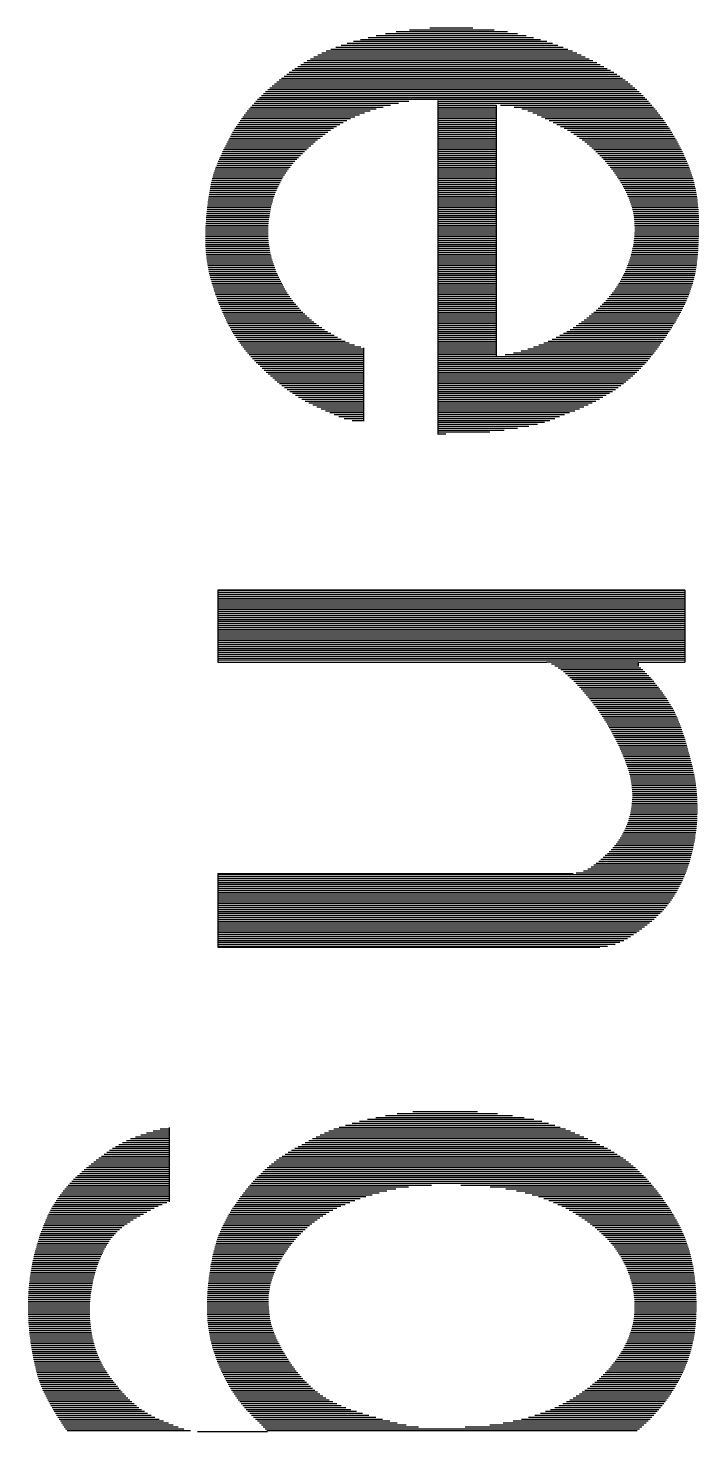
# Model space of a CAD drawing. Extents: x -2502 to 14741, y -2417 to 9756.
# Drawn here: x 8741.36 to 8764.74, y 1313.21 to 1362.21 of the extents above; entities that cross this region are included whole.
import ezdxf
from ezdxf.enums import TextEntityAlignment as Align
from ezdxf.xclip import XClip

# ---------------------------------------------------------------- set-up
doc = ezdxf.new("R2010")
doc.units = 0
doc.header["$LTSCALE"] = 60
doc.header["$MEASUREMENT"] = 0
doc.header["$XCLIPFRAME"] = 0
doc.layers.get('0').update_dxf_attribs({"linetype": 'CONTINUOUS'})
doc.layers.add('2017_67-102$0$RLA-FORMATO', color=7, linetype='CONTINUOUS')
doc.layers.add('2017_67-102$0$RLA-LOGO', color=7, linetype='CONTINUOUS')
doc.styles.add('2017_67-102$0$ROMAND', font='romand', dxfattribs={"height": 31.5})
doc.styles.add('2017_67-102$0$ROMANS', font='ROMANS.shx', dxfattribs={"height": 16.875})

# ---------------------------------------------------------------- blocks, each defined once
blk = doc.blocks.new('2017_67-102$0$viñeta-rl')
at = {"layer": '2017_67-102$0$RLA-LOGO', "color": 8, "true_color": 0x707070}
for p, q in [((-251.384, 234.871), (-251.384, 233.327)), ((-251.339, 234.875), (-251.339, 233.339)), ((-251.294, 234.879), (-251.294, 233.351)), ((-251.249, 234.882), (-251.249, 233.361)), ((-251.204, 234.885), (-251.204, 233.37)), ((-251.159, 234.887), (-251.159, 233.377)), ((-251.114, 234.889), (-251.114, 233.384)), ((-251.069, 234.89), (-251.069, 233.389)), ((-251.024, 234.891), (-251.024, 233.394)), ((-250.979, 234.892), (-250.979, 233.397)), ((-250.934, 234.892), (-250.934, 233.399)), ((-250.889, 234.892), (-250.889, 233.4)), ((-250.844, 234.892), (-250.844, 233.401)), ((-250.799, 234.891), (-250.799, 233.4)), ((-250.754, 234.89), (-250.754, 233.398)), ((-250.709, 234.889), (-250.709, 233.396)), ((-250.664, 234.887), (-250.664, 233.392)), ((-250.619, 234.886), (-250.619, 233.388)), ((-250.574, 234.884), (-250.574, 233.382)), ((-250.529, 234.882), (-250.529, 233.376)), ((-250.484, 234.88), (-250.484, 233.369)), ((-250.439, 234.877), (-250.439, 233.361)), ((-250.394, 234.875), (-250.394, 233.352)), ((-250.349, 234.872), (-250.349, 233.342)), ((-250.304, 234.869), (-250.304, 233.332)), ((-252.554, 234.552), (-252.554, 232.589)), ((-252.509, 234.572), (-252.509, 232.632)), ((-252.464, 234.592), (-252.464, 232.674)), ((-252.419, 234.611), (-252.419, 232.714)), ((-252.374, 234.63), (-252.374, 232.752)), ((-252.329, 234.648), (-252.329, 232.79)), ((-252.284, 234.665), (-252.284, 232.826)), ((-252.239, 234.682), (-252.239, 232.862)), ((-252.194, 234.698), (-252.194, 232.896)), ((-252.149, 234.713), (-252.149, 232.929)), ((-252.104, 234.728), (-252.104, 232.961)), ((-252.059, 234.742), (-252.059, 232.992)), ((-252.014, 234.755), (-252.014, 233.022)), ((-251.969, 234.767), (-251.969, 233.051)), ((-251.924, 234.779), (-251.924, 233.079)), ((-251.879, 234.79), (-251.879, 233.106)), ((-251.834, 234.801), (-251.834, 233.132)), ((-251.789, 234.81), (-251.789, 233.157)), ((-251.744, 234.819), (-251.744, 233.18)), ((-251.699, 234.828), (-251.699, 233.203)), ((-251.654, 234.836), (-251.654, 233.224)), ((-251.609, 234.843), (-251.609, 233.244)), ((-251.564, 234.85), (-251.564, 233.263)), ((-251.519, 234.856), (-251.519, 233.281)), ((-251.474, 234.862), (-251.474, 233.298)), ((-251.429, 234.867), (-251.429, 233.313)), ((-250.259, 234.865), (-250.259, 233.32)), ((-250.214, 234.861), (-250.214, 233.308)), ((-250.169, 234.857), (-250.169, 233.295)), ((-250.124, 234.852), (-250.124, 233.28)), ((-250.079, 234.847), (-250.079, 233.265)), ((-250.034, 234.841), (-250.034, 233.249)), ((-249.989, 234.835), (-249.989, 233.232)), ((-249.944, 234.828), (-249.944, 233.214)), ((-249.899, 234.821), (-249.899, 233.195)), ((-249.854, 234.813), (-249.854, 233.175)), ((-249.809, 234.804), (-249.809, 233.154)), ((-249.764, 234.795), (-249.764, 233.132)), ((-249.719, 234.785), (-249.719, 233.109)), ((-249.674, 234.774), (-249.674, 233.084)), ((-249.629, 234.762), (-249.629, 233.059)), ((-249.584, 234.75), (-249.584, 233.032)), ((-249.539, 234.737), (-249.539, 233.004)), ((-249.494, 234.722), (-249.494, 232.974)), ((-249.449, 234.708), (-249.449, 232.943)), ((-249.404, 234.692), (-249.404, 232.911)), ((-249.359, 234.676), (-249.359, 232.877)), ((-249.314, 234.659), (-249.314, 232.842)), ((-249.269, 234.641), (-249.269, 232.805)), ((-249.224, 234.622), (-249.224, 232.767)), ((-249.179, 234.603), (-249.179, 232.727)), ((-249.134, 234.583), (-249.134, 232.685)), ((-249.089, 234.562), (-249.089, 232.642)), ((-249.044, 234.541), (-249.044, 232.597)), ((-242.445, 234.568), (-242.445, 223.713)), ((-242.445, 234.568), (-240.771, 234.568)), ((-242.434, 234.568), (-242.434, 223.713)), ((-242.389, 234.568), (-242.389, 223.713)), ((-242.344, 234.568), (-242.344, 223.713)), ((-242.299, 234.568), (-242.299, 223.713)), ((-242.254, 234.568), (-242.254, 223.713)), ((-242.209, 234.568), (-242.209, 223.713)), ((-242.164, 234.568), (-242.164, 223.713)), ((-242.119, 234.568), (-242.119, 223.713)), ((-242.074, 234.568), (-242.074, 223.713)), ((-242.029, 234.568), (-242.029, 223.713)), ((-241.984, 234.568), (-241.984, 223.713)), ((-241.939, 234.568), (-241.939, 223.713)), ((-241.894, 234.568), (-241.894, 223.713)), ((-241.849, 234.568), (-241.849, 223.713)), ((-241.804, 234.568), (-241.804, 223.713)), ((-241.759, 234.568), (-241.759, 223.713)), ((-241.714, 234.568), (-241.714, 223.713)), ((-241.669, 234.568), (-241.669, 223.713)), ((-241.624, 234.568), (-241.624, 223.713)), ((-241.579, 234.568), (-241.579, 223.713)), ((-241.534, 234.568), (-241.534, 223.713)), ((-241.489, 234.568), (-241.489, 223.713)), ((-241.444, 234.568), (-241.444, 223.713)), ((-241.399, 234.568), (-241.399, 223.713)), ((-241.354, 234.568), (-241.354, 223.713)), ((-241.309, 234.568), (-241.309, 223.713)), ((-241.264, 234.568), (-241.264, 223.713)), ((-241.219, 234.568), (-241.219, 223.713)), ((-241.174, 234.568), (-241.174, 223.713)), ((-241.129, 234.568), (-241.129, 223.713)), ((-241.084, 234.568), (-241.084, 223.713)), ((-241.039, 234.568), (-241.039, 223.713)), ((-240.994, 234.568), (-240.994, 223.713)), ((-240.949, 234.568), (-240.949, 223.713)), ((-240.904, 234.568), (-240.904, 223.713)), ((-240.859, 234.568), (-240.859, 223.713)), ((-240.814, 234.568), (-240.814, 223.713)), ((-240.771, 233.486), (-240.771, 234.568)), ((-239.059, 234.541), (-239.059, 232.909)), ((-239.014, 234.555), (-239.014, 232.933)), ((-238.969, 234.569), (-238.969, 232.956)), ((-238.924, 234.582), (-238.924, 232.979)), ((-238.879, 234.596), (-238.879, 233.001)), ((-238.834, 234.609), (-238.834, 233.022)), ((-238.789, 234.621), (-238.789, 233.043)), ((-238.744, 234.634), (-238.744, 233.064)), ((-238.699, 234.646), (-238.699, 233.084)), ((-238.654, 234.659), (-238.654, 233.104)), ((-238.609, 234.671), (-238.609, 233.123)), ((-238.564, 234.683), (-238.564, 233.142)), ((-238.519, 234.695), (-238.519, 233.16)), ((-238.474, 234.707), (-238.474, 233.178)), ((-238.429, 234.718), (-238.429, 233.195)), ((-238.384, 234.729), (-238.384, 233.211)), ((-238.339, 234.74), (-238.339, 233.226)), ((-238.294, 234.751), (-238.294, 233.241)), ((-238.249, 234.761), (-238.249, 233.255)), ((-238.204, 234.77), (-238.204, 233.268)), ((-238.159, 234.78), (-238.159, 233.28)), ((-238.114, 234.788), (-238.114, 233.291)), ((-238.069, 234.796), (-238.069, 233.302)), ((-238.024, 234.804), (-238.024, 233.311)), ((-237.979, 234.811), (-237.979, 233.319)), ((-237.934, 234.817), (-237.934, 233.326)), ((-237.889, 234.823), (-237.889, 233.332)), ((-237.844, 234.829), (-237.844, 233.337)), ((-237.799, 234.834), (-237.799, 233.341)), ((-237.754, 234.838), (-237.754, 233.344)), ((-237.709, 234.842), (-237.709, 233.345)), ((-237.664, 234.846), (-237.664, 233.346)), ((-237.619, 234.849), (-237.619, 233.345)), ((-237.574, 234.852), (-237.574, 233.343)), ((-237.529, 234.854), (-237.529, 233.341)), ((-237.484, 234.855), (-237.484, 233.337)), ((-237.439, 234.856), (-237.439, 233.332)), ((-237.394, 234.857), (-237.394, 233.326)), ((-237.349, 234.857), (-237.349, 233.319)), ((-237.304, 234.857), (-237.304, 233.311)), ((-237.259, 234.856), (-237.259, 233.302)), ((-237.214, 234.855), (-237.214, 233.291)), ((-237.169, 234.853), (-237.169, 233.28)), ((-237.124, 234.851), (-237.124, 233.267)), ((-237.079, 234.848), (-237.079, 233.253)), ((-237.034, 234.845), (-237.034, 233.238)), ((-236.989, 234.842), (-236.989, 233.222)), ((-236.944, 234.837), (-236.944, 233.204)), ((-236.899, 234.833), (-236.899, 233.185)), ((-236.854, 234.828), (-236.854, 233.164)), ((-236.809, 234.822), (-236.809, 233.142)), ((-236.764, 234.816), (-236.764, 233.117)), ((-236.719, 234.809), (-236.719, 233.092)), ((-236.674, 234.802), (-236.674, 233.064)), ((-236.629, 234.795), (-236.629, 233.034)), ((-236.584, 234.787), (-236.584, 233.002)), ((-236.539, 234.778), (-236.539, 232.968)), ((-236.494, 234.769), (-236.494, 232.932)), ((-236.449, 234.76), (-236.449, 232.893)), ((-236.404, 234.75), (-236.404, 232.852)), ((-236.359, 234.739), (-236.359, 232.809)), ((-236.314, 234.728), (-236.314, 232.764)), ((-236.269, 234.716), (-236.269, 232.717)), ((-236.224, 234.704), (-236.224, 232.667)), ((-236.179, 234.691), (-236.179, 232.616)), ((-236.134, 234.678), (-236.134, 232.563)), ((-236.089, 234.664), (-236.089, 232.507)), ((-236.044, 234.65), (-236.044, 232.45)), ((-235.999, 234.635), (-235.999, 232.387)), ((-235.954, 234.619), (-235.954, 232.314)), ((-235.909, 234.602), (-235.909, 232.211)), ((-235.864, 234.585), (-235.864, 232.04)), ((-235.819, 234.567), (-235.819, 223.713)), ((-235.774, 234.549), (-235.774, 223.713)), ((-227.426, 234.544), (-227.426, 232.678)), ((-227.381, 234.563), (-227.381, 232.723)), ((-227.336, 234.581), (-227.336, 232.766)), ((-227.291, 234.598), (-227.291, 232.807)), ((-227.246, 234.614), (-227.246, 232.847)), ((-227.201, 234.629), (-227.201, 232.884)), ((-227.156, 234.644), (-227.156, 232.92)), ((-227.111, 234.658), (-227.111, 232.954)), ((-227.066, 234.671), (-227.066, 232.987)), ((-227.021, 234.684), (-227.021, 233.018)), ((-226.976, 234.696), (-226.976, 233.047)), ((-226.931, 234.707), (-226.931, 233.075)), ((-226.886, 234.718), (-226.886, 233.101)), ((-226.841, 234.728), (-226.841, 233.126)), ((-226.796, 234.738), (-226.796, 233.15)), ((-226.751, 234.747), (-226.751, 233.172)), ((-226.706, 234.755), (-226.706, 233.194)), ((-226.661, 234.763), (-226.661, 233.214)), ((-226.616, 234.77), (-226.616, 233.233)), ((-226.571, 234.777), (-226.571, 233.25)), ((-226.526, 234.784), (-226.526, 233.267)), ((-226.481, 234.79), (-226.481, 233.283)), ((-226.436, 234.795), (-226.436, 233.297)), ((-226.391, 234.801), (-226.391, 233.311)), ((-226.346, 234.805), (-226.346, 233.323)), ((-226.301, 234.81), (-226.301, 233.334)), ((-226.256, 234.814), (-226.256, 233.345)), ((-226.211, 234.817), (-226.211, 233.355)), ((-226.166, 234.821), (-226.166, 233.363)), ((-226.121, 234.824), (-226.121, 233.371)), ((-226.076, 234.826), (-226.076, 233.377)), ((-226.031, 234.828), (-226.031, 233.383)), ((-225.986, 234.83), (-225.986, 233.388)), ((-225.941, 234.832), (-225.941, 233.392)), ((-225.896, 234.833), (-225.896, 233.395)), ((-225.851, 234.834), (-225.851, 233.397)), ((-225.806, 234.834), (-225.806, 233.398)), ((-225.761, 234.834), (-225.761, 233.398)), ((-225.716, 234.834), (-225.716, 233.397)), ((-225.671, 234.833), (-225.671, 233.395)), ((-225.626, 234.832), (-225.626, 233.393)), ((-225.581, 234.83), (-225.581, 233.389)), ((-225.536, 234.828), (-225.536, 233.384)), ((-225.491, 234.825), (-225.491, 233.378)), ((-225.446, 234.822), (-225.446, 233.371)), ((-225.401, 234.819), (-225.401, 233.363)), ((-225.356, 234.815), (-225.356, 233.354)), ((-225.311, 234.81), (-225.311, 233.344)), ((-225.266, 234.805), (-225.266, 233.332)), ((-225.221, 234.8), (-225.221, 233.319)), ((-225.176, 234.794), (-225.176, 233.305)), ((-225.131, 234.787), (-225.131, 233.29)), ((-225.086, 234.78), (-225.086, 233.273)), ((-225.041, 234.772), (-225.041, 233.255)), ((-224.996, 234.763), (-224.996, 233.236)), ((-224.951, 234.754), (-224.951, 233.216)), ((-224.906, 234.745), (-224.906, 233.194)), ((-224.861, 234.734), (-224.861, 233.172)), ((-224.816, 234.723), (-224.816, 233.147)), ((-224.771, 234.712), (-224.771, 233.122)), ((-224.726, 234.699), (-224.726, 233.095)), ((-224.681, 234.686), (-224.681, 233.067)), ((-224.636, 234.672), (-224.636, 233.038)), ((-224.591, 234.658), (-224.591, 233.008)), ((-224.546, 234.642), (-224.546, 232.976)), ((-224.501, 234.626), (-224.501, 232.943)), ((-224.456, 234.61), (-224.456, 232.908)), ((-224.411, 234.592), (-224.411, 232.872)), ((-224.366, 234.574), (-224.366, 232.834)), ((-224.321, 234.555), (-224.321, 232.795)), ((-253.139, 234.234), (-253.139, 231.837)), ((-253.094, 234.262), (-253.094, 231.913)), ((-253.049, 234.289), (-253.049, 231.985)), ((-253.004, 234.316), (-253.004, 232.053)), ((-252.959, 234.342), (-252.959, 232.118)), ((-252.914, 234.368), (-252.914, 232.18)), ((-252.869, 234.393), (-252.869, 232.239)), ((-252.824, 234.417), (-252.824, 232.295)), ((-252.779, 234.441), (-252.779, 232.349)), ((-252.734, 234.464), (-252.734, 232.401)), ((-252.689, 234.487), (-252.689, 232.451)), ((-252.644, 234.509), (-252.644, 232.499)), ((-252.599, 234.531), (-252.599, 232.545)), ((-248.999, 234.519), (-248.999, 232.55)), ((-248.954, 234.496), (-248.954, 232.501)), ((-248.909, 234.472), (-248.909, 232.451)), ((-248.864, 234.448), (-248.864, 232.398)), ((-248.819, 234.423), (-248.819, 232.343)), ((-248.774, 234.398), (-248.774, 232.286)), ((-248.729, 234.372), (-248.729, 232.227)), ((-248.684, 234.345), (-248.684, 232.166)), ((-248.639, 234.318), (-248.639, 232.102)), ((-248.594, 234.29), (-248.594, 232.036)), ((-248.549, 234.261), (-248.549, 231.967)), ((-248.504, 234.232), (-248.504, 231.896)), ((-239.779, 234.232), (-239.779, 232.452)), ((-239.734, 234.258), (-239.734, 232.486)), ((-239.689, 234.283), (-239.689, 232.518)), ((-239.644, 234.306), (-239.644, 232.551)), ((-239.599, 234.329), (-239.599, 232.582)), ((-239.554, 234.35), (-239.554, 232.613)), ((-239.509, 234.371), (-239.509, 232.643)), ((-239.464, 234.391), (-239.464, 232.672)), ((-239.419, 234.41), (-239.419, 232.701)), ((-239.374, 234.429), (-239.374, 232.729)), ((-239.329, 234.446), (-239.329, 232.756)), ((-239.284, 234.463), (-239.284, 232.783)), ((-239.239, 234.48), (-239.239, 232.809)), ((-239.194, 234.496), (-239.194, 232.835)), ((-239.149, 234.511), (-239.149, 232.86)), ((-239.104, 234.526), (-239.104, 232.885)), ((-235.729, 234.529), (-235.729, 223.713)), ((-235.684, 234.509), (-235.684, 223.713)), ((-235.639, 234.488), (-235.639, 223.713)), ((-235.594, 234.466), (-235.594, 223.713)), ((-235.549, 234.444), (-235.549, 223.713)), ((-235.504, 234.42), (-235.504, 223.713)), ((-235.459, 234.395), (-235.459, 223.713)), ((-235.414, 234.37), (-235.414, 223.713)), ((-235.369, 234.343), (-235.369, 223.713)), ((-235.324, 234.315), (-235.324, 223.713)), ((-235.279, 234.285), (-235.279, 223.713)), ((-235.234, 234.255), (-235.234, 223.713)), ((-235.189, 234.223), (-235.189, 223.713)), ((-228.011, 234.236), (-228.011, 231.88)), ((-227.966, 234.264), (-227.966, 231.959)), ((-227.921, 234.291), (-227.921, 232.034)), ((-227.876, 234.318), (-227.876, 232.105)), ((-227.831, 234.344), (-227.831, 232.174)), ((-227.786, 234.369), (-227.786, 232.24)), ((-227.741, 234.393), (-227.741, 232.302)), ((-227.696, 234.417), (-227.696, 232.363)), ((-227.651, 234.44), (-227.651, 232.421)), ((-227.606, 234.463), (-227.606, 232.477)), ((-227.561, 234.484), (-227.561, 232.53)), ((-227.516, 234.505), (-227.516, 232.581)), ((-227.471, 234.525), (-227.471, 232.631)), ((-224.276, 234.535), (-224.276, 232.754)), ((-224.231, 234.515), (-224.231, 232.712)), ((-224.186, 234.493), (-224.186, 232.668)), ((-224.141, 234.471), (-224.141, 232.622)), ((-224.096, 234.449), (-224.096, 232.574)), ((-224.051, 234.425), (-224.051, 232.524)), ((-224.006, 234.401), (-224.006, 232.473)), ((-223.961, 234.375), (-223.961, 232.419)), ((-223.916, 234.349), (-223.916, 232.363)), ((-223.871, 234.322), (-223.871, 232.304)), ((-223.826, 234.295), (-223.826, 232.243)), ((-223.781, 234.266), (-223.781, 232.18)), ((-223.736, 234.236), (-223.736, 232.113)), ((-253.589, 233.913), (-253.589, 230.915)), ((-253.544, 233.949), (-253.544, 231.031)), ((-253.499, 233.984), (-253.499, 231.134)), ((-253.454, 234.018), (-253.454, 231.23)), ((-253.409, 234.051), (-253.409, 231.322)), ((-253.364, 234.083), (-253.364, 231.414)), ((-253.319, 234.114), (-253.319, 231.503)), ((-253.274, 234.145), (-253.274, 231.591)), ((-253.229, 234.175), (-253.229, 231.676)), ((-253.184, 234.205), (-253.184, 231.758)), ((-248.459, 234.203), (-248.459, 231.821)), ((-248.414, 234.173), (-248.414, 231.743)), ((-248.369, 234.143), (-248.369, 231.661)), ((-248.324, 234.112), (-248.324, 231.575)), ((-248.279, 234.081), (-248.279, 231.484)), ((-248.234, 234.05), (-248.234, 231.388)), ((-248.189, 234.018), (-248.189, 231.284)), ((-248.144, 233.986), (-248.144, 231.172)), ((-248.099, 233.953), (-248.099, 231.05)), ((-248.054, 233.919), (-248.054, 230.914)), ((-240.229, 233.915), (-240.229, 232.072)), ((-240.184, 233.95), (-240.184, 232.114)), ((-240.139, 233.985), (-240.139, 232.155)), ((-240.094, 234.019), (-240.094, 232.195)), ((-240.049, 234.052), (-240.049, 232.235)), ((-240.004, 234.085), (-240.004, 232.273)), ((-239.959, 234.116), (-239.959, 232.31)), ((-239.914, 234.147), (-239.914, 232.347)), ((-239.869, 234.176), (-239.869, 232.383)), ((-239.824, 234.204), (-239.824, 232.418)), ((-235.144, 234.189), (-235.144, 223.713)), ((-235.099, 234.154), (-235.099, 223.713)), ((-235.054, 234.117), (-235.054, 223.713)), ((-235.009, 234.078), (-235.009, 223.713)), ((-234.964, 234.037), (-234.964, 223.713)), ((-234.919, 233.994), (-234.919, 223.713)), ((-234.874, 233.948), (-234.874, 223.713)), ((-234.829, 233.901), (-234.829, 223.713)), ((-228.461, 233.919), (-228.461, 230.654)), ((-228.416, 233.954), (-228.416, 230.853)), ((-228.371, 233.988), (-228.371, 231.018)), ((-228.326, 234.022), (-228.326, 231.162)), ((-228.281, 234.054), (-228.281, 231.291)), ((-228.236, 234.086), (-228.236, 231.407)), ((-228.191, 234.117), (-228.191, 231.515)), ((-228.146, 234.148), (-228.146, 231.615)), ((-228.101, 234.178), (-228.101, 231.709)), ((-228.056, 234.207), (-228.056, 231.797)), ((-223.691, 234.206), (-223.691, 232.043)), ((-223.646, 234.174), (-223.646, 231.97)), ((-223.601, 234.142), (-223.601, 231.894)), ((-223.556, 234.108), (-223.556, 231.813)), ((-223.511, 234.074), (-223.511, 231.728)), ((-223.466, 234.038), (-223.466, 231.637)), ((-223.421, 234.002), (-223.421, 231.541)), ((-223.376, 233.964), (-223.376, 231.439)), ((-223.331, 233.925), (-223.331, 231.328)), ((-253.949, 233.593), (-253.949, 224.725)), ((-253.904, 233.637), (-253.904, 224.68)), ((-253.859, 233.68), (-253.859, 224.635)), ((-253.814, 233.722), (-253.814, 228.827)), ((-253.769, 233.762), (-253.769, 228.827)), ((-253.724, 233.801), (-253.724, 230.284)), ((-253.679, 233.84), (-253.679, 230.598)), ((-253.634, 233.877), (-253.634, 230.778)), ((-248.009, 233.885), (-248.009, 230.759)), ((-247.964, 233.85), (-247.964, 230.582)), ((-247.919, 233.814), (-247.919, 230.388)), ((-247.874, 233.778), (-247.874, 228.827)), ((-247.829, 233.741), (-247.829, 228.827)), ((-247.784, 233.703), (-247.784, 228.827)), ((-247.739, 233.664), (-247.739, 228.827)), ((-247.694, 233.624), (-247.694, 228.827)), ((-247.649, 233.582), (-247.649, 228.827)), ((-240.589, 233.59), (-240.589, 231.683)), ((-240.544, 233.638), (-240.544, 231.741)), ((-240.499, 233.683), (-240.499, 231.795)), ((-240.454, 233.725), (-240.454, 231.845)), ((-240.409, 233.765), (-240.409, 231.893)), ((-240.364, 233.804), (-240.364, 231.94)), ((-240.319, 233.842), (-240.319, 231.985)), ((-240.274, 233.879), (-240.274, 232.029)), ((-234.784, 233.851), (-234.784, 223.713)), ((-234.739, 233.799), (-234.739, 223.713)), ((-234.694, 233.744), (-234.694, 223.713)), ((-234.649, 233.688), (-234.649, 223.713)), ((-234.604, 233.629), (-234.604, 223.713)), ((-234.559, 233.568), (-234.559, 223.713)), ((-228.821, 233.604), (-228.821, 224.662)), ((-228.776, 233.648), (-228.776, 224.618)), ((-228.731, 233.69), (-228.731, 224.576)), ((-228.686, 233.731), (-228.686, 224.534)), ((-228.641, 233.771), (-228.641, 224.494)), ((-228.596, 233.809), (-228.596, 229.358)), ((-228.551, 233.847), (-228.551, 230.044)), ((-228.506, 233.884), (-228.506, 230.402)), ((-223.286, 233.884), (-223.286, 231.208)), ((-223.241, 233.843), (-223.241, 231.077)), ((-223.196, 233.8), (-223.196, 230.931)), ((-223.151, 233.756), (-223.151, 230.766)), ((-223.106, 233.71), (-223.106, 230.575)), ((-223.061, 233.663), (-223.061, 230.343)), ((-223.016, 233.614), (-223.016, 230.03)), ((-222.971, 233.564), (-222.971, 229.457)), ((-254.264, 233.238), (-254.264, 225.078)), ((-254.219, 233.295), (-254.219, 225.024)), ((-254.174, 233.349), (-254.174, 224.971)), ((-254.129, 233.402), (-254.129, 224.919)), ((-254.084, 233.452), (-254.084, 224.869)), ((-254.039, 233.501), (-254.039, 224.82)), ((-253.994, 233.548), (-253.994, 224.772)), ((-247.604, 233.54), (-247.604, 228.827)), ((-247.559, 233.496), (-247.559, 228.827)), ((-247.514, 233.45), (-247.514, 228.827)), ((-247.469, 233.403), (-247.469, 228.827)), ((-247.424, 233.354), (-247.424, 228.827)), ((-247.379, 233.304), (-247.379, 228.827)), ((-247.334, 233.251), (-247.334, 228.827)), ((-240.676, 233.486), (-240.771, 233.486)), ((-240.769, 233.486), (-240.769, 231.352)), ((-240.724, 233.486), (-240.724, 231.462)), ((-240.679, 233.486), (-240.679, 231.547)), ((-240.634, 233.539), (-240.634, 231.619)), ((-234.514, 233.505), (-234.514, 223.713)), ((-234.469, 233.441), (-234.469, 223.713)), ((-234.424, 233.374), (-234.424, 223.713)), ((-234.379, 233.305), (-234.379, 223.713)), ((-229.136, 233.252), (-229.136, 225.017)), ((-229.091, 233.309), (-229.091, 224.96)), ((-229.046, 233.363), (-229.046, 224.906)), ((-229.001, 233.415), (-229.001, 224.853)), ((-228.956, 233.465), (-228.956, 224.803)), ((-228.911, 233.513), (-228.911, 224.755)), ((-228.866, 233.559), (-228.866, 224.708)), ((-222.926, 233.513), (-222.926, 224.808)), ((-222.881, 233.459), (-222.881, 224.845)), ((-254.489, 232.912), (-254.489, 225.371)), ((-254.444, 232.983), (-254.444, 225.31)), ((-254.399, 233.051), (-254.399, 225.25)), ((-254.354, 233.116), (-254.354, 225.191)), ((-254.309, 233.178), (-254.309, 225.134)), ((-247.289, 233.195), (-247.289, 228.827)), ((-247.244, 233.138), (-247.244, 228.827)), ((-247.199, 233.078), (-247.199, 228.827)), ((-247.154, 233.016), (-247.154, 228.827)), ((-247.109, 232.951), (-247.109, 228.827)), ((-234.334, 233.231), (-234.334, 223.713)), ((-234.289, 233.15), (-234.289, 223.713)), ((-234.244, 233.058), (-234.244, 223.713)), ((-234.199, 232.944), (-234.199, 223.713)), ((-229.361, 232.921), (-229.361, 225.345)), ((-229.316, 232.994), (-229.316, 225.272)), ((-229.271, 233.064), (-229.271, 225.204)), ((-229.226, 233.13), (-229.226, 225.138)), ((-229.181, 233.192), (-229.181, 225.076)), ((-254.669, 232.6), (-254.669, 225.636)), ((-254.624, 232.682), (-254.624, 225.566)), ((-254.579, 232.762), (-254.579, 225.499)), ((-254.534, 232.838), (-254.534, 225.434)), ((-247.064, 232.883), (-247.064, 228.827)), ((-247.019, 232.813), (-247.019, 228.827)), ((-246.974, 232.739), (-246.974, 228.827)), ((-246.929, 232.662), (-246.929, 228.827)), ((-246.884, 232.582), (-246.884, 228.827)), ((-234.154, 232.769), (-234.154, 223.713)), ((-234.14, 223.713), (-234.14, 232.592)), ((-229.541, 232.592), (-229.541, 225.659)), ((-229.496, 232.68), (-229.496, 225.577)), ((-229.451, 232.764), (-229.451, 225.497)), ((-229.406, 232.844), (-229.406, 225.42)), ((-254.804, 232.341), (-254.804, 225.862)), ((-254.759, 232.43), (-254.759, 225.783)), ((-254.714, 232.517), (-254.714, 225.708)), ((-246.839, 232.498), (-246.839, 228.827)), ((-246.794, 232.41), (-246.794, 228.827)), ((-246.749, 232.318), (-246.749, 228.827)), ((-229.676, 232.314), (-229.676, 225.91)), ((-229.631, 232.409), (-229.631, 225.825)), ((-229.586, 232.502), (-229.586, 225.741)), ((-254.984, 231.955), (-254.984, 226.227)), ((-254.939, 232.057), (-254.939, 226.126)), ((-254.894, 232.155), (-254.894, 226.033)), ((-254.849, 232.25), (-254.849, 225.945)), ((-246.704, 232.22), (-246.704, 228.827)), ((-246.659, 232.116), (-246.659, 228.827)), ((-246.614, 232.005), (-246.614, 228.827)), ((-235.849, 223.713), (-235.849, 231.971)), ((-229.811, 232.012), (-229.811, 226.187)), ((-229.766, 232.116), (-229.766, 226.09)), ((-229.721, 232.216), (-229.721, 225.998)), ((-255.119, 231.616), (-255.119, 226.577)), ((-255.074, 231.735), (-255.074, 226.451)), ((-255.029, 231.848), (-255.029, 226.335)), ((-246.569, 231.888), (-246.569, 228.827)), ((-246.524, 231.769), (-246.524, 228.827)), ((-246.479, 231.653), (-246.479, 228.827)), ((-229.946, 231.67), (-229.946, 226.534)), ((-229.901, 231.791), (-229.901, 226.406)), ((-229.856, 231.904), (-229.856, 226.291)), ((-255.209, 231.354), (-255.209, 226.862)), ((-255.164, 231.49), (-255.164, 226.714)), ((-246.434, 231.542), (-246.434, 228.827)), ((-246.389, 231.428), (-246.389, 228.827)), ((-246.344, 231.301), (-246.344, 228.827)), ((-240.771, 223.713), (-240.771, 231.346)), ((-230.036, 231.399), (-230.036, 226.833)), ((-229.991, 231.541), (-229.991, 226.676)), ((-255.299, 231.049), (-255.299, 227.201)), ((-255.254, 231.208), (-255.254, 227.024)), ((-246.299, 231.143), (-246.299, 228.827)), ((-230.126, 231.054), (-230.126, 227.186)), ((-230.081, 231.24), (-230.081, 227.003)), ((-255.389, 230.678), (-255.389, 227.609)), ((-255.344, 230.875), (-255.344, 227.394)), ((-246.254, 230.94), (-246.254, 228.827)), ((-246.209, 230.672), (-246.209, 228.827)), ((-230.171, 230.832), (-230.171, 227.385)), ((-255.434, 230.442), (-255.434, 227.856)), ((-246.164, 230.362), (-246.164, 228.827)), ((-230.216, 230.557), (-230.216, 227.609)), ((-255.479, 230.134), (-255.479, 228.163)), ((-253.728, 230.179), (-247.883, 230.179)), ((-253.724, 230.179), (-253.724, 228.827)), ((-253.679, 230.179), (-253.679, 228.827)), ((-253.634, 230.179), (-253.634, 228.827)), ((-253.589, 230.179), (-253.589, 228.827)), ((-253.544, 230.179), (-253.544, 228.827)), ((-253.499, 230.179), (-253.499, 228.827)), ((-253.454, 230.179), (-253.454, 228.827)), ((-253.409, 230.179), (-253.409, 228.827)), ((-253.364, 230.179), (-253.364, 228.827)), ((-253.319, 230.179), (-253.319, 228.827)), ((-253.274, 230.179), (-253.274, 228.827)), ((-253.229, 230.179), (-253.229, 228.827)), ((-253.184, 230.179), (-253.184, 228.827)), ((-253.139, 230.179), (-253.139, 228.827)), ((-253.094, 230.179), (-253.094, 228.827)), ((-253.049, 230.179), (-253.049, 228.827)), ((-253.004, 230.179), (-253.004, 228.827)), ((-252.959, 230.179), (-252.959, 228.827)), ((-252.914, 230.179), (-252.914, 228.827)), ((-252.869, 230.179), (-252.869, 228.827)), ((-252.824, 230.179), (-252.824, 228.827)), ((-252.779, 230.179), (-252.779, 228.827)), ((-252.734, 230.179), (-252.734, 228.827)), ((-252.689, 230.179), (-252.689, 228.827)), ((-252.644, 230.179), (-252.644, 228.827)), ((-252.599, 230.179), (-252.599, 228.827)), ((-252.554, 230.179), (-252.554, 228.827)), ((-252.509, 230.179), (-252.509, 228.827)), ((-252.464, 230.179), (-252.464, 228.827)), ((-252.419, 230.179), (-252.419, 228.827)), ((-252.374, 230.179), (-252.374, 228.827)), ((-252.329, 230.179), (-252.329, 228.827)), ((-252.284, 230.179), (-252.284, 228.827)), ((-252.239, 230.179), (-252.239, 228.827)), ((-252.194, 230.179), (-252.194, 228.827)), ((-252.149, 230.179), (-252.149, 228.827)), ((-252.104, 230.179), (-252.104, 228.827)), ((-252.059, 230.179), (-252.059, 228.827)), ((-252.014, 230.179), (-252.014, 228.827)), ((-251.969, 230.179), (-251.969, 228.827)), ((-251.924, 230.179), (-251.924, 228.827)), ((-251.879, 230.179), (-251.879, 228.827)), ((-251.834, 230.179), (-251.834, 228.827)), ((-251.789, 230.179), (-251.789, 228.827)), ((-251.744, 230.179), (-251.744, 228.827)), ((-251.699, 230.179), (-251.699, 228.827)), ((-251.654, 230.179), (-251.654, 228.827)), ((-251.609, 230.179), (-251.609, 228.827)), ((-251.564, 230.179), (-251.564, 228.827)), ((-251.519, 230.179), (-251.519, 228.827)), ((-251.474, 230.179), (-251.474, 228.827)), ((-251.429, 230.179), (-251.429, 228.827)), ((-251.384, 230.179), (-251.384, 228.827)), ((-251.339, 230.179), (-251.339, 228.827)), ((-251.294, 230.179), (-251.294, 228.827)), ((-251.249, 230.179), (-251.249, 228.827)), ((-251.204, 230.179), (-251.204, 228.827)), ((-251.159, 230.179), (-251.159, 228.827)), ((-251.114, 230.179), (-251.114, 228.827)), ((-251.069, 230.179), (-251.069, 228.827)), ((-251.024, 230.179), (-251.024, 228.827)), ((-250.979, 230.179), (-250.979, 228.827)), ((-250.934, 230.179), (-250.934, 228.827)), ((-250.889, 230.179), (-250.889, 228.827)), ((-250.844, 230.179), (-250.844, 228.827)), ((-250.799, 230.179), (-250.799, 228.827)), ((-250.754, 230.179), (-250.754, 228.827)), ((-250.709, 230.179), (-250.709, 228.827)), ((-250.664, 230.179), (-250.664, 228.827)), ((-250.619, 230.179), (-250.619, 228.827)), ((-250.574, 230.179), (-250.574, 228.827)), ((-250.529, 230.179), (-250.529, 228.827)), ((-250.484, 230.179), (-250.484, 228.827)), ((-250.439, 230.179), (-250.439, 228.827)), ((-250.394, 230.179), (-250.394, 228.827)), ((-250.349, 230.179), (-250.349, 228.827)), ((-250.304, 230.179), (-250.304, 228.827)), ((-250.259, 230.179), (-250.259, 228.827)), ((-250.214, 230.179), (-250.214, 228.827)), ((-250.169, 230.179), (-250.169, 228.827)), ((-250.124, 230.179), (-250.124, 228.827)), ((-250.079, 230.179), (-250.079, 228.827)), ((-250.034, 230.179), (-250.034, 228.827)), ((-249.989, 230.179), (-249.989, 228.827)), ((-249.944, 230.179), (-249.944, 228.827)), ((-249.899, 230.179), (-249.899, 228.827)), ((-249.854, 230.179), (-249.854, 228.827)), ((-249.809, 230.179), (-249.809, 228.827)), ((-249.764, 230.179), (-249.764, 228.827)), ((-249.719, 230.179), (-249.719, 228.827)), ((-249.674, 230.179), (-249.674, 228.827)), ((-249.629, 230.179), (-249.629, 228.827)), ((-249.584, 230.179), (-249.584, 228.827)), ((-249.539, 230.179), (-249.539, 228.827)), ((-249.494, 230.179), (-249.494, 228.827)), ((-249.449, 230.179), (-249.449, 228.827)), ((-249.404, 230.179), (-249.404, 228.827)), ((-249.359, 230.179), (-249.359, 228.827)), ((-249.314, 230.179), (-249.314, 228.827)), ((-249.269, 230.179), (-249.269, 228.827)), ((-249.224, 230.179), (-249.224, 228.827)), ((-249.179, 230.179), (-249.179, 228.827)), ((-249.134, 230.179), (-249.134, 228.827)), ((-249.089, 230.179), (-249.089, 228.827)), ((-249.044, 230.179), (-249.044, 228.827)), ((-248.999, 230.179), (-248.999, 228.827)), ((-248.954, 230.179), (-248.954, 228.827)), ((-248.909, 230.179), (-248.909, 228.827)), ((-248.864, 230.179), (-248.864, 228.827)), ((-248.819, 230.179), (-248.819, 228.827)), ((-248.774, 230.179), (-248.774, 228.827)), ((-248.729, 230.179), (-248.729, 228.827)), ((-248.684, 230.179), (-248.684, 228.827)), ((-248.639, 230.179), (-248.639, 228.827)), ((-248.594, 230.179), (-248.594, 228.827)), ((-248.549, 230.179), (-248.549, 228.827)), ((-248.504, 230.179), (-248.504, 228.827)), ((-248.459, 230.179), (-248.459, 228.827)), ((-248.414, 230.179), (-248.414, 228.827)), ((-248.369, 230.179), (-248.369, 228.827)), ((-248.324, 230.179), (-248.324, 228.827)), ((-248.279, 230.179), (-248.279, 228.827)), ((-248.234, 230.179), (-248.234, 228.827)), ((-248.189, 230.179), (-248.189, 228.827)), ((-248.144, 230.179), (-248.144, 228.827)), ((-248.099, 230.179), (-248.099, 228.827)), ((-248.054, 230.179), (-248.054, 228.827)), ((-248.009, 230.179), (-248.009, 228.827)), ((-247.964, 230.179), (-247.964, 228.827)), ((-247.919, 230.179), (-247.919, 228.827)), ((-246.119, 230.029), (-246.119, 228.827)), ((-230.261, 230.207), (-230.261, 227.876)), ((-230.306, 229.745), (-230.306, 228.246)), ((-255.524, 229.634), (-255.524, 228.637)), ((-246.074, 229.01), (-246.074, 228.827)), ((-253.838, 228.827), (-246.067, 228.827)), ((-228.596, 228.676), (-228.596, 224.455)), ((-222.971, 228.378), (-222.971, 224.767)), ((-253.814, 228.147), (-253.814, 224.593)), ((-228.551, 228.138), (-228.551, 224.417)), ((-223.016, 228.085), (-223.016, 224.724)), ((-253.769, 227.913), (-253.769, 224.551)), ((-253.724, 227.725), (-253.724, 224.51)), ((-228.506, 227.851), (-228.506, 224.379)), ((-223.106, 227.706), (-223.106, 224.632)), ((-223.061, 227.882), (-223.061, 224.679)), ((-253.679, 227.551), (-253.679, 224.471)), ((-253.634, 227.391), (-253.634, 224.432)), ((-228.461, 227.637), (-228.461, 224.343)), ((-228.416, 227.457), (-228.416, 224.307)), ((-223.196, 227.379), (-223.196, 224.539)), ((-223.151, 227.541), (-223.151, 224.585)), ((-253.589, 227.247), (-253.589, 224.395)), ((-253.544, 227.117), (-253.544, 224.359)), ((-248.099, 227.036), (-248.099, 224.288)), ((-248.087, 227.093), (-246.375, 227.093)), ((-248.054, 227.093), (-248.054, 224.323)), ((-248.009, 227.093), (-248.009, 224.36)), ((-247.964, 227.093), (-247.964, 224.397)), ((-247.919, 227.093), (-247.919, 224.436)), ((-247.874, 227.093), (-247.874, 224.476)), ((-247.829, 227.093), (-247.829, 224.517)), ((-247.784, 227.093), (-247.784, 224.559)), ((-247.739, 227.093), (-247.739, 224.602)), ((-247.694, 227.093), (-247.694, 224.647)), ((-247.649, 227.093), (-247.649, 224.692)), ((-247.604, 227.093), (-247.604, 224.738)), ((-247.559, 227.093), (-247.559, 224.786)), ((-247.514, 227.093), (-247.514, 224.834)), ((-247.469, 227.093), (-247.469, 224.883)), ((-247.424, 227.093), (-247.424, 224.934)), ((-247.379, 227.093), (-247.379, 224.985)), ((-247.334, 227.093), (-247.334, 225.037)), ((-247.289, 227.093), (-247.289, 225.091)), ((-247.244, 227.093), (-247.244, 225.145)), ((-247.199, 227.093), (-247.199, 225.201)), ((-247.154, 227.093), (-247.154, 225.259)), ((-247.109, 227.093), (-247.109, 225.319)), ((-247.064, 227.093), (-247.064, 225.381)), ((-247.019, 227.093), (-247.019, 225.446)), ((-246.974, 227.093), (-246.974, 225.514)), ((-246.929, 227.093), (-246.929, 225.585)), ((-246.884, 227.093), (-246.884, 225.661)), ((-246.839, 227.093), (-246.839, 225.741)), ((-246.794, 227.093), (-246.794, 225.827)), ((-246.749, 227.093), (-246.749, 225.918)), ((-246.704, 227.093), (-246.704, 226.013)), ((-246.659, 227.093), (-246.659, 226.111)), ((-246.614, 227.093), (-246.614, 226.212)), ((-246.569, 227.093), (-246.569, 226.312)), ((-246.524, 227.093), (-246.524, 226.413)), ((-246.479, 227.093), (-246.479, 226.52)), ((-246.434, 227.093), (-246.434, 226.644)), ((-246.389, 227.093), (-246.389, 226.833)), ((-228.371, 227.298), (-228.371, 224.273)), ((-228.326, 227.153), (-228.326, 224.239)), ((-223.286, 227.072), (-223.286, 224.45)), ((-223.241, 227.222), (-223.241, 224.494)), ((-253.499, 227), (-253.499, 224.324)), ((-253.454, 226.894), (-253.454, 224.29)), ((-253.409, 226.797), (-253.409, 224.257)), ((-253.364, 226.707), (-253.364, 224.226)), ((-248.189, 226.766), (-248.189, 224.22)), ((-248.144, 226.883), (-248.144, 224.253)), ((-228.281, 227.019), (-228.281, 224.206)), ((-228.236, 226.895), (-228.236, 224.173)), ((-228.191, 226.778), (-228.191, 224.142)), ((-223.376, 226.803), (-223.376, 224.368)), ((-223.331, 226.932), (-223.331, 224.408)), ((-253.319, 226.623), (-253.319, 224.195)), ((-253.274, 226.544), (-253.274, 224.165)), ((-253.229, 226.469), (-253.229, 224.136)), ((-253.184, 226.398), (-253.184, 224.108)), ((-248.369, 226.411), (-248.369, 224.098)), ((-248.324, 226.491), (-248.324, 224.127)), ((-248.279, 226.575), (-248.279, 224.157)), ((-248.234, 226.666), (-248.234, 224.188)), ((-228.146, 226.669), (-228.146, 224.111)), ((-228.101, 226.568), (-228.101, 224.081)), ((-228.056, 226.473), (-228.056, 224.052)), ((-228.011, 226.384), (-228.011, 224.023)), ((-223.556, 226.383), (-223.556, 224.219)), ((-223.511, 226.475), (-223.511, 224.255)), ((-223.466, 226.575), (-223.466, 224.291)), ((-223.421, 226.684), (-223.421, 224.329)), ((-253.139, 226.33), (-253.139, 224.081)), ((-253.094, 226.265), (-253.094, 224.054)), ((-253.049, 226.203), (-253.049, 224.028)), ((-253.004, 226.143), (-253.004, 224.003)), ((-252.959, 226.085), (-252.959, 223.979)), ((-248.594, 226.06), (-248.594, 223.968)), ((-248.549, 226.124), (-248.549, 223.993)), ((-248.504, 226.192), (-248.504, 224.018)), ((-248.459, 226.262), (-248.459, 224.043)), ((-248.414, 226.335), (-248.414, 224.07)), ((-227.966, 226.301), (-227.966, 223.996)), ((-227.921, 226.223), (-227.921, 223.969)), ((-227.876, 226.15), (-227.876, 223.943)), ((-227.831, 226.081), (-227.831, 223.918)), ((-223.736, 226.084), (-223.736, 224.09)), ((-223.691, 226.15), (-223.691, 224.121)), ((-223.646, 226.221), (-223.646, 224.152)), ((-223.601, 226.299), (-223.601, 224.185)), ((-252.914, 226.029), (-252.914, 223.955)), ((-252.869, 225.975), (-252.869, 223.931)), ((-252.824, 225.922), (-252.824, 223.908)), ((-252.779, 225.871), (-252.779, 223.886)), ((-252.734, 225.82), (-252.734, 223.864)), ((-252.689, 225.771), (-252.689, 223.842)), ((-252.644, 225.722), (-252.644, 223.821)), ((-248.864, 225.731), (-248.864, 223.838)), ((-248.819, 225.78), (-248.819, 223.858)), ((-248.774, 225.831), (-248.774, 223.879)), ((-248.729, 225.884), (-248.729, 223.9)), ((-248.684, 225.94), (-248.684, 223.922)), ((-248.639, 225.999), (-248.639, 223.945)), ((-227.786, 226.016), (-227.786, 223.893)), ((-227.741, 225.954), (-227.741, 223.87)), ((-227.696, 225.896), (-227.696, 223.847)), ((-227.651, 225.841), (-227.651, 223.825)), ((-227.606, 225.788), (-227.606, 223.804)), ((-227.561, 225.738), (-227.561, 223.784)), ((-224.051, 225.726), (-224.051, 223.901)), ((-224.006, 225.77), (-224.006, 223.925)), ((-223.961, 225.815), (-223.961, 223.951)), ((-223.916, 225.863), (-223.916, 223.977)), ((-223.871, 225.913), (-223.871, 224.004)), ((-223.826, 225.966), (-223.826, 224.031)), ((-223.781, 226.023), (-223.781, 224.06)), ((-252.599, 225.675), (-252.599, 223.8)), ((-252.554, 225.63), (-252.554, 223.779)), ((-252.509, 225.585), (-252.509, 223.759)), ((-252.464, 225.543), (-252.464, 223.74)), ((-252.419, 225.502), (-252.419, 223.72)), ((-252.374, 225.462), (-252.374, 223.702)), ((-252.329, 225.424), (-252.329, 223.684)), ((-249.224, 225.418), (-249.224, 223.692)), ((-249.179, 225.451), (-249.179, 223.709)), ((-249.134, 225.486), (-249.134, 223.726)), ((-249.089, 225.522), (-249.089, 223.744)), ((-249.044, 225.56), (-249.044, 223.762)), ((-248.999, 225.6), (-248.999, 223.78)), ((-248.954, 225.641), (-248.954, 223.799)), ((-248.909, 225.685), (-248.909, 223.818)), ((-227.516, 225.689), (-227.516, 223.765)), ((-227.471, 225.643), (-227.471, 223.747)), ((-227.426, 225.599), (-227.426, 223.729)), ((-227.381, 225.557), (-227.381, 223.713)), ((-227.336, 225.516), (-227.336, 223.697)), ((-227.291, 225.477), (-227.291, 223.682)), ((-227.246, 225.439), (-227.246, 223.668)), ((-227.201, 225.403), (-227.201, 223.654)), ((-224.456, 225.402), (-224.456, 223.713)), ((-224.411, 225.433), (-224.411, 223.731)), ((-224.366, 225.466), (-224.366, 223.75)), ((-224.321, 225.499), (-224.321, 223.769)), ((-224.276, 225.534), (-224.276, 223.789)), ((-224.231, 225.57), (-224.231, 223.81)), ((-224.186, 225.607), (-224.186, 223.832)), ((-224.141, 225.645), (-224.141, 223.854)), ((-224.096, 225.685), (-224.096, 223.877)), ((-252.284, 225.388), (-252.284, 223.666)), ((-252.239, 225.353), (-252.239, 223.65)), ((-252.194, 225.32), (-252.194, 223.634)), ((-252.149, 225.289), (-252.149, 223.619)), ((-252.104, 225.259), (-252.104, 223.605)), ((-252.059, 225.231), (-252.059, 223.591)), ((-252.014, 225.205), (-252.014, 223.579)), ((-251.969, 225.179), (-251.969, 223.568)), ((-251.924, 225.156), (-251.924, 223.557)), ((-251.879, 225.133), (-251.879, 223.547)), ((-251.834, 225.111), (-251.834, 223.538)), ((-251.789, 225.091), (-251.789, 223.529)), ((-251.744, 225.072), (-251.744, 223.521)), ((-249.854, 225.068), (-249.854, 223.502)), ((-249.809, 225.087), (-249.809, 223.512)), ((-249.764, 225.107), (-249.764, 223.523)), ((-249.719, 225.128), (-249.719, 223.534)), ((-249.674, 225.149), (-249.674, 223.546)), ((-249.629, 225.171), (-249.629, 223.559)), ((-249.584, 225.195), (-249.584, 223.572)), ((-249.539, 225.219), (-249.539, 223.585)), ((-249.494, 225.244), (-249.494, 223.599)), ((-249.449, 225.27), (-249.449, 223.614)), ((-249.404, 225.297), (-249.404, 223.628)), ((-249.359, 225.325), (-249.359, 223.644)), ((-249.314, 225.355), (-249.314, 223.659)), ((-249.269, 225.386), (-249.269, 223.676)), ((-227.156, 225.369), (-227.156, 223.641)), ((-227.111, 225.335), (-227.111, 223.629)), ((-227.066, 225.303), (-227.066, 223.617)), ((-227.021, 225.272), (-227.021, 223.606)), ((-226.976, 225.243), (-226.976, 223.596)), ((-226.931, 225.214), (-226.931, 223.586)), ((-226.886, 225.187), (-226.886, 223.577)), ((-226.841, 225.161), (-226.841, 223.568)), ((-226.796, 225.137), (-226.796, 223.559)), ((-226.751, 225.113), (-226.751, 223.551)), ((-226.706, 225.091), (-226.706, 223.543)), ((-226.661, 225.069), (-226.661, 223.536)), ((-225.041, 225.067), (-225.041, 223.533)), ((-224.996, 225.088), (-224.996, 223.543)), ((-224.951, 225.11), (-224.951, 223.554)), ((-224.906, 225.133), (-224.906, 223.565)), ((-224.861, 225.157), (-224.861, 223.577)), ((-224.816, 225.181), (-224.816, 223.589)), ((-224.771, 225.206), (-224.771, 223.603)), ((-224.726, 225.231), (-224.726, 223.617)), ((-224.681, 225.258), (-224.681, 223.631)), ((-224.636, 225.285), (-224.636, 223.646)), ((-224.591, 225.313), (-224.591, 223.662)), ((-224.546, 225.341), (-224.546, 223.678)), ((-224.501, 225.371), (-224.501, 223.695)), ((-251.699, 225.054), (-251.699, 223.514)), ((-251.654, 225.037), (-251.654, 223.507)), ((-251.609, 225.02), (-251.609, 223.5)), ((-251.564, 225.005), (-251.564, 223.493)), ((-251.519, 224.991), (-251.519, 223.487)), ((-251.474, 224.978), (-251.474, 223.481)), ((-251.429, 224.965), (-251.429, 223.475)), ((-251.384, 224.953), (-251.384, 223.47)), ((-251.339, 224.942), (-251.339, 223.464)), ((-251.294, 224.932), (-251.294, 223.459)), ((-251.249, 224.923), (-251.249, 223.455)), ((-251.204, 224.915), (-251.204, 223.45)), ((-251.159, 224.907), (-251.159, 223.446)), ((-251.114, 224.9), (-251.114, 223.442)), ((-251.069, 224.894), (-251.069, 223.438)), ((-251.024, 224.889), (-251.024, 223.435)), ((-250.979, 224.885), (-250.979, 223.431)), ((-250.934, 224.881), (-250.934, 223.429)), ((-250.889, 224.878), (-250.889, 223.426)), ((-250.844, 224.877), (-250.844, 223.424)), ((-250.799, 224.876), (-250.799, 223.423)), ((-250.754, 224.876), (-250.754, 223.422)), ((-250.709, 224.876), (-250.709, 223.421)), ((-250.664, 224.878), (-250.664, 223.42)), ((-250.619, 224.881), (-250.619, 223.42)), ((-250.574, 224.884), (-250.574, 223.421)), ((-250.529, 224.889), (-250.529, 223.422)), ((-250.484, 224.894), (-250.484, 223.423)), ((-250.439, 224.9), (-250.439, 223.425)), ((-250.394, 224.908), (-250.394, 223.428)), ((-250.349, 224.916), (-250.349, 223.431)), ((-250.304, 224.925), (-250.304, 223.434)), ((-250.259, 224.936), (-250.259, 223.438)), ((-250.214, 224.947), (-250.214, 223.443)), ((-250.169, 224.959), (-250.169, 223.448)), ((-250.124, 224.972), (-250.124, 223.454)), ((-250.079, 224.986), (-250.079, 223.46)), ((-250.034, 225.001), (-250.034, 223.467)), ((-249.989, 225.016), (-249.989, 223.475)), ((-249.944, 225.033), (-249.944, 223.483)), ((-249.899, 225.05), (-249.899, 223.492)), ((-226.616, 225.049), (-226.616, 223.529)), ((-226.571, 225.029), (-226.571, 223.522)), ((-226.526, 225.011), (-226.526, 223.516)), ((-226.481, 224.994), (-226.481, 223.51)), ((-226.436, 224.978), (-226.436, 223.504)), ((-226.391, 224.963), (-226.391, 223.498)), ((-226.346, 224.95), (-226.346, 223.493)), ((-226.301, 224.937), (-226.301, 223.488)), ((-226.256, 224.926), (-226.256, 223.484)), ((-226.211, 224.916), (-226.211, 223.479)), ((-226.166, 224.908), (-226.166, 223.475)), ((-226.121, 224.9), (-226.121, 223.472)), ((-226.076, 224.895), (-226.076, 223.469)), ((-226.031, 224.89), (-226.031, 223.466)), ((-225.986, 224.887), (-225.986, 223.464)), ((-225.941, 224.886), (-225.941, 223.462)), ((-225.896, 224.886), (-225.896, 223.461)), ((-225.851, 224.888), (-225.851, 223.46)), ((-225.806, 224.891), (-225.806, 223.459)), ((-225.761, 224.893), (-225.761, 223.459)), ((-225.716, 224.896), (-225.716, 223.46)), ((-225.671, 224.9), (-225.671, 223.46)), ((-225.626, 224.904), (-225.626, 223.462)), ((-225.581, 224.909), (-225.581, 223.464)), ((-225.536, 224.915), (-225.536, 223.466)), ((-225.491, 224.922), (-225.491, 223.469)), ((-225.446, 224.931), (-225.446, 223.473)), ((-225.401, 224.941), (-225.401, 223.477)), ((-225.356, 224.952), (-225.356, 223.482)), ((-225.311, 224.964), (-225.311, 223.487)), ((-225.266, 224.979), (-225.266, 223.493)), ((-225.221, 224.994), (-225.221, 223.5)), ((-225.176, 225.011), (-225.176, 223.507)), ((-225.131, 225.028), (-225.131, 223.515)), ((-225.086, 225.047), (-225.086, 223.524)), ((-222.859, 224.863), (-222.859, 223.237)), ((-242.445, 223.713), (-240.771, 223.713)), ((-235.849, 223.713), (-234.14, 223.713)), ((-222.971, 222.791), (-222.971, 220.14)), ((-222.926, 222.917), (-222.926, 220.171)), ((-222.881, 223.076), (-222.881, 220.204)), ((-228.214, 222.583), (-229.941, 222.583)), ((-229.901, 222.583), (-229.901, 222.373)), ((-229.856, 222.583), (-229.856, 222.207)), ((-229.811, 222.583), (-229.811, 222.055)), ((-229.766, 222.583), (-229.766, 221.917)), ((-229.721, 222.583), (-229.721, 221.793)), ((-229.676, 222.583), (-229.676, 221.683)), ((-229.631, 222.583), (-229.631, 221.583)), ((-229.586, 222.583), (-229.586, 221.492)), ((-229.541, 222.583), (-229.541, 221.409)), ((-229.496, 222.583), (-229.496, 221.333)), ((-229.451, 222.583), (-229.451, 221.261)), ((-229.406, 222.583), (-229.406, 221.193)), ((-229.361, 222.583), (-229.361, 221.128)), ((-229.316, 222.583), (-229.316, 221.065)), ((-229.271, 222.583), (-229.271, 221.003)), ((-229.226, 222.583), (-229.226, 220.943)), ((-229.181, 222.583), (-229.181, 220.884)), ((-229.136, 222.583), (-229.136, 220.825)), ((-229.091, 222.583), (-229.091, 220.768)), ((-229.046, 222.583), (-229.046, 220.711)), ((-229.001, 222.583), (-229.001, 220.656)), ((-228.956, 222.583), (-228.956, 220.603)), ((-228.911, 222.583), (-228.911, 220.55)), ((-228.866, 222.583), (-228.866, 220.5)), ((-228.821, 222.583), (-228.821, 220.451)), ((-228.776, 222.583), (-228.776, 220.403)), ((-228.731, 222.583), (-228.731, 220.357)), ((-228.686, 222.583), (-228.686, 220.313)), ((-228.641, 222.583), (-228.641, 220.27)), ((-228.596, 222.583), (-228.596, 220.229)), ((-228.551, 222.583), (-228.551, 220.189)), ((-228.506, 222.583), (-228.506, 220.151)), ((-228.461, 222.583), (-228.461, 220.115)), ((-228.416, 222.583), (-228.416, 220.08)), ((-228.371, 222.583), (-228.371, 220.046)), ((-228.326, 222.583), (-228.326, 220.014)), ((-228.281, 222.583), (-228.281, 219.983)), ((-228.236, 222.583), (-228.236, 219.953)), ((-228.191, 222.523), (-228.191, 219.924)), ((-223.061, 222.56), (-223.061, 220.079)), ((-223.016, 222.674), (-223.016, 220.109)), ((-228.146, 222.417), (-228.146, 219.897)), ((-228.101, 222.321), (-228.101, 219.87)), ((-228.056, 222.231), (-228.056, 219.845)), ((-228.011, 222.146), (-228.011, 219.82)), ((-223.241, 222.159), (-223.241, 219.963)), ((-223.196, 222.248), (-223.196, 219.991)), ((-223.151, 222.345), (-223.151, 220.02)), ((-223.106, 222.449), (-223.106, 220.049)), ((-227.966, 222.063), (-227.966, 219.797)), ((-227.921, 221.982), (-227.921, 219.774)), ((-227.876, 221.902), (-227.876, 219.753)), ((-227.831, 221.822), (-227.831, 219.732)), ((-223.466, 221.816), (-223.466, 219.83)), ((-223.421, 221.874), (-223.421, 219.856)), ((-223.376, 221.936), (-223.376, 219.882)), ((-223.331, 222.003), (-223.331, 219.909)), ((-223.286, 222.078), (-223.286, 219.936)), ((-227.786, 221.743), (-227.786, 219.712)), ((-227.741, 221.669), (-227.741, 219.693)), ((-227.696, 221.599), (-227.696, 219.674)), ((-227.651, 221.534), (-227.651, 219.657)), ((-227.606, 221.475), (-227.606, 219.639)), ((-223.781, 221.488), (-223.781, 219.665)), ((-223.736, 221.529), (-223.736, 219.687)), ((-223.691, 221.572), (-223.691, 219.709)), ((-223.646, 221.616), (-223.646, 219.732)), ((-223.601, 221.662), (-223.601, 219.756)), ((-223.556, 221.711), (-223.556, 219.78)), ((-223.511, 221.762), (-223.511, 219.805)), ((-227.561, 221.421), (-227.561, 219.623)), ((-227.516, 221.372), (-227.516, 219.606)), ((-227.471, 221.328), (-227.471, 219.591)), ((-227.426, 221.289), (-227.426, 219.575)), ((-227.381, 221.252), (-227.381, 219.56)), ((-227.336, 221.218), (-227.336, 219.546)), ((-227.291, 221.187), (-227.291, 219.532)), ((-227.246, 221.157), (-227.246, 219.518)), ((-224.186, 221.171), (-224.186, 219.514)), ((-224.141, 221.203), (-224.141, 219.526)), ((-224.096, 221.235), (-224.096, 219.54)), ((-224.051, 221.269), (-224.051, 219.555)), ((-224.006, 221.303), (-224.006, 219.57)), ((-223.961, 221.338), (-223.961, 219.587)), ((-223.916, 221.374), (-223.916, 219.605)), ((-223.871, 221.411), (-223.871, 219.624)), ((-223.826, 221.449), (-223.826, 219.644)), ((-227.201, 221.13), (-227.201, 219.505)), ((-227.156, 221.104), (-227.156, 219.492)), ((-227.111, 221.079), (-227.111, 219.479)), ((-227.066, 221.056), (-227.066, 219.467)), ((-227.021, 221.034), (-227.021, 219.455)), ((-226.976, 221.013), (-226.976, 219.444)), ((-226.931, 220.993), (-226.931, 219.433)), ((-226.886, 220.974), (-226.886, 219.423)), ((-226.841, 220.955), (-226.841, 219.413)), ((-226.796, 220.938), (-226.796, 219.403)), ((-226.751, 220.921), (-226.751, 219.394)), ((-226.706, 220.905), (-226.706, 219.385)), ((-226.661, 220.89), (-226.661, 219.377)), ((-226.616, 220.875), (-226.616, 219.369)), ((-226.571, 220.862), (-226.571, 219.362)), ((-226.526, 220.849), (-226.526, 219.355)), ((-226.481, 220.836), (-226.481, 219.348)), ((-226.436, 220.825), (-226.436, 219.342)), ((-224.906, 220.832), (-224.906, 219.364)), ((-224.861, 220.844), (-224.861, 219.371)), ((-224.816, 220.858), (-224.816, 219.378)), ((-224.771, 220.873), (-224.771, 219.386)), ((-224.726, 220.888), (-224.726, 219.394)), ((-224.681, 220.905), (-224.681, 219.402)), ((-224.636, 220.922), (-224.636, 219.41)), ((-224.591, 220.941), (-224.591, 219.419)), ((-224.546, 220.961), (-224.546, 219.428)), ((-224.501, 220.983), (-224.501, 219.438)), ((-224.456, 221.005), (-224.456, 219.448)), ((-224.411, 221.03), (-224.411, 219.458)), ((-224.366, 221.055), (-224.366, 219.468)), ((-224.321, 221.082), (-224.321, 219.479)), ((-224.276, 221.111), (-224.276, 219.49)), ((-224.231, 221.14), (-224.231, 219.501)), ((-226.391, 220.814), (-226.391, 219.337)), ((-226.346, 220.804), (-226.346, 219.332)), ((-226.301, 220.794), (-226.301, 219.327)), ((-226.256, 220.786), (-226.256, 219.322)), ((-226.211, 220.778), (-226.211, 219.318)), ((-226.166, 220.77), (-226.166, 219.315)), ((-226.121, 220.763), (-226.121, 219.312)), ((-226.076, 220.757), (-226.076, 219.309)), ((-226.031, 220.752), (-226.031, 219.306)), ((-225.986, 220.747), (-225.986, 219.304)), ((-225.941, 220.743), (-225.941, 219.303)), ((-225.896, 220.74), (-225.896, 219.301)), ((-225.851, 220.737), (-225.851, 219.301)), ((-225.806, 220.735), (-225.806, 219.3)), ((-225.761, 220.733), (-225.761, 219.3)), ((-225.716, 220.732), (-225.716, 219.3)), ((-225.671, 220.732), (-225.671, 219.301)), ((-225.626, 220.732), (-225.626, 219.302)), ((-225.581, 220.733), (-225.581, 219.303)), ((-225.536, 220.735), (-225.536, 219.305)), ((-225.491, 220.738), (-225.491, 219.307)), ((-225.446, 220.741), (-225.446, 219.309)), ((-225.401, 220.744), (-225.401, 219.312)), ((-225.356, 220.749), (-225.356, 219.315)), ((-225.311, 220.754), (-225.311, 219.318)), ((-225.266, 220.76), (-225.266, 219.322)), ((-225.221, 220.766), (-225.221, 219.326)), ((-225.176, 220.773), (-225.176, 219.331)), ((-225.131, 220.781), (-225.131, 219.335)), ((-225.086, 220.79), (-225.086, 219.341)), ((-225.041, 220.799), (-225.041, 219.346)), ((-224.996, 220.809), (-224.996, 219.352)), ((-224.951, 220.82), (-224.951, 219.358))]:
    blk.add_line(p, q, dxfattribs=at)
at = {"layer": '2017_67-102$0$RLA-FORMATO', "color": 4, "style": '2017_67-102$0$ROMAND'}
for tag, p in [('DESAR', (-1255.783, 233.263)), ('PRELIM', (-1123.111, 233.263)), ('PROP', (-989.639, 233.263)), ('CONST', (-823.737, 233.263))]:
    blk.add_attdef(tag, p, '', height=16, dxfattribs=at)
at = {"layer": '2017_67-102$0$RLA-FORMATO', "color": 2, "style": '2017_67-102$0$ROMANS'}
for tag, p, height in [('REVNO1', (-1394.08, 180.648), 10), ('DETNO1', (-1358.401, 180.648), 10), ('FECHA1', (-880.483, 180.648), 10), ('REVNO2', (-1394.08, 155.648), 10), ('DETNO2', (-1358.401, 155.648), 10), ('FECHA2', (-880.483, 155.648), 10), ('REVNO3', (-1394.08, 130.649), 10), ('DETNO3', (-1358.401, 130.649), 10), ('FECHA3', (-880.483, 130.649), 10), ('REVNO4', (-1394.08, 105.649), 10), ('DETNO4', (-1358.401, 105.649), 10), ('FECHA4', (-880.483, 105.649), 10), ('REVNO5', (-1394.08, 80.649), 11.25), ('DETNO5', (-1358.401, 80.649), 10), ('FECHA5', (-880.483, 80.649), 10), ('REVNO6', (-1392.274, 55.649), 10), ('DETNO6', (-1356.594, 55.649), 10), ('FECHA6', (-878.676, 55.649), 10), ('INGENIERO', (-741.067, 33.399), 10), ('DIBUJANTE', (-571.615, 33.401), 10), ('REVNO7', (-1394.08, 30.65), 10), ('DETNO7', (-1358.401, 30.65), 10), ('FECHA7', (-880.483, 30.65), 10), ('REVNO8', (-1394.08, 8.603), 10), ('DETNO8', (-1358.401, 8.603), 10), ('FECHA8', (-880.483, 8.603), 10), ('PROYECTISTA', (-740.886, 4.812), 10), ('INGENIERO', (-568.569, 4.615), 10)]:
    blk.add_attdef(tag, p, '', height=height, dxfattribs=at)
for tag, p in [('PERSNO1', (-946.608, 180.648)), ('PERSNO2', (-946.608, 155.648)), ('PERSNO3', (-946.608, 130.649)), ('PERSNO4', (-946.608, 105.649)), ('PERSNO5', (-946.608, 80.649)), ('PERSNO6', (-946.608, 55.649)), ('PERSNO7', (-946.608, 30.65)), ('PERSNO8', (-946.608, 8.603))]:
    blk.add_attdef(tag, text='', height=10, dxfattribs=at).set_placement(p, align=Align.CENTER)
at = {"layer": '2017_67-102$0$RLA-FORMATO', "color": 5, "style": '2017_67-102$0$ROMAND'}
blk.add_attdef('PROYECTO', text='', height=16.9, dxfattribs=at).set_placement((-289.167, 165.033), align=Align.MIDDLE)
for tag, p in [('TITULO1', (-567.962, 108.18)), ('TITULO2', (-567.962, 74.225))]:
    blk.add_attdef(tag, p, '', height=20, dxfattribs=at)
at = {"layer": '2017_67-102$0$RLA-FORMATO', "color": 2, "style": '2017_67-102$0$ROMANS'}
for tag, p in [('NOMARCH', (-1424.041, 5.527)), ('FECHA', (-1406.947, 5.527))]:
    blk.add_attdef(tag, p, '', height=11.25, rotation=90, dxfattribs=at)
at = {"layer": '2017_67-102$0$RLA-FORMATO', "color": 5, "style": '2017_67-102$0$ROMAND', "width": 0.967839}
blk.add_attdef('NUMERO', text='', height=24, dxfattribs=at).set_placement((-290.268, 13.329), (-62.411, 13.329), align=Align.FIT)
at = {"layer": '2017_67-102$0$RLA-FORMATO', "color": 5, "style": '2017_67-102$0$ROMAND', "flags": 12}
blk.add_attdef('REVISION', text='', height=24, dxfattribs=at).set_placement((-24.501, 25.329), align=Align.MIDDLE)
blk = doc.blocks.new('2017_67-102')
at = {"layer": '2017_67-102$0$RLA-FORMATO', "xscale": 1.5, "yscale": 1.5, "zscale": 1.5, "rotation": 270}
blk.add_blockref('2017_67-102$0$viñeta-rl', (0, 0), dxfattribs=at)

msp = doc.modelspace()

# ---------------------------------------------------------------- block references
ref = msp.add_blockref('2017_67-102', (8412.406, 978.926))
XClip(ref).set_block_clipping_path([(-3687.0188045871, -2187.7762680597), (2000.0933418176, 1123.9194592869)])

doc.saveas('drawing.dxf')
